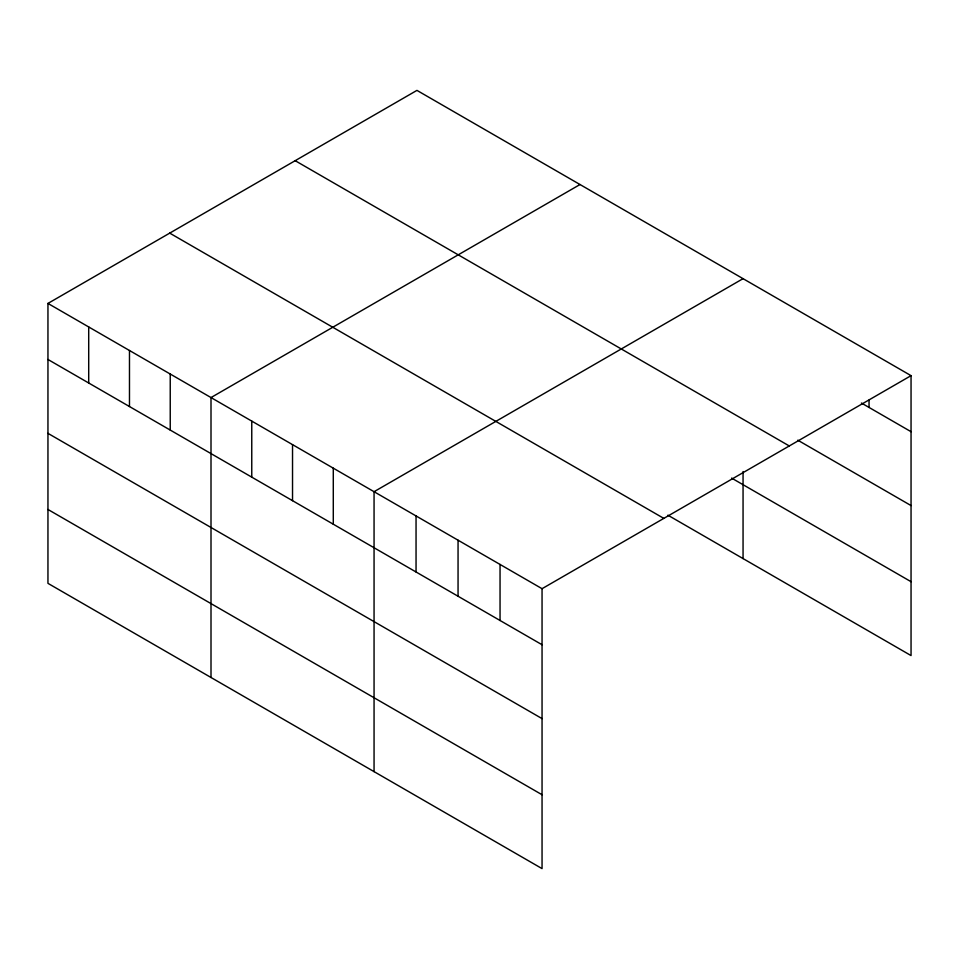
<?xml version="1.0" encoding="UTF-8"?>
<svg xmlns="http://www.w3.org/2000/svg" width="959" height="959" viewBox="0 0 959 959"><rect width="100%" height="100%" fill="white"/><g stroke="black" fill="none" stroke-linecap="round" stroke-linejoin="round"><path stroke-width="1.44" d="M47.95 303.428L542.051 588.694L542.051 868.614L47.95 583.348L47.95 303.428L416.949 90.386L911.05 375.652L911.05 655.572L667.896 515.187M580.003 184.524L211.004 397.565L211.004 677.486M743.057 278.661L374.058 491.703L374.058 771.623M542.051 588.694L911.05 375.652M861.41 403.032L911.05 431.694M797.78 440.181L911.05 505.573M295.18 160.692L789.281 445.959M731.597 478.085L911.05 581.693M169.719 233.121L663.82 518.387M47.95 359.469L542.051 644.736M47.95 433.348L542.051 718.615M47.95 509.469L542.051 794.735M869.046 400.071L869.046 407.443M743.057 471.528L743.057 558.582M500.047 564.443L500.047 620.485M458.054 540.193L458.054 596.234M416.05 515.954L416.05 571.984M333.288 468.172L333.288 524.201M292.531 444.628L292.531 500.67M251.761 421.097L251.761 477.138M170.234 374.034L170.234 430.064M129.477 350.491L129.477 406.532M88.707 326.959L88.707 383.001"/></g></svg>
